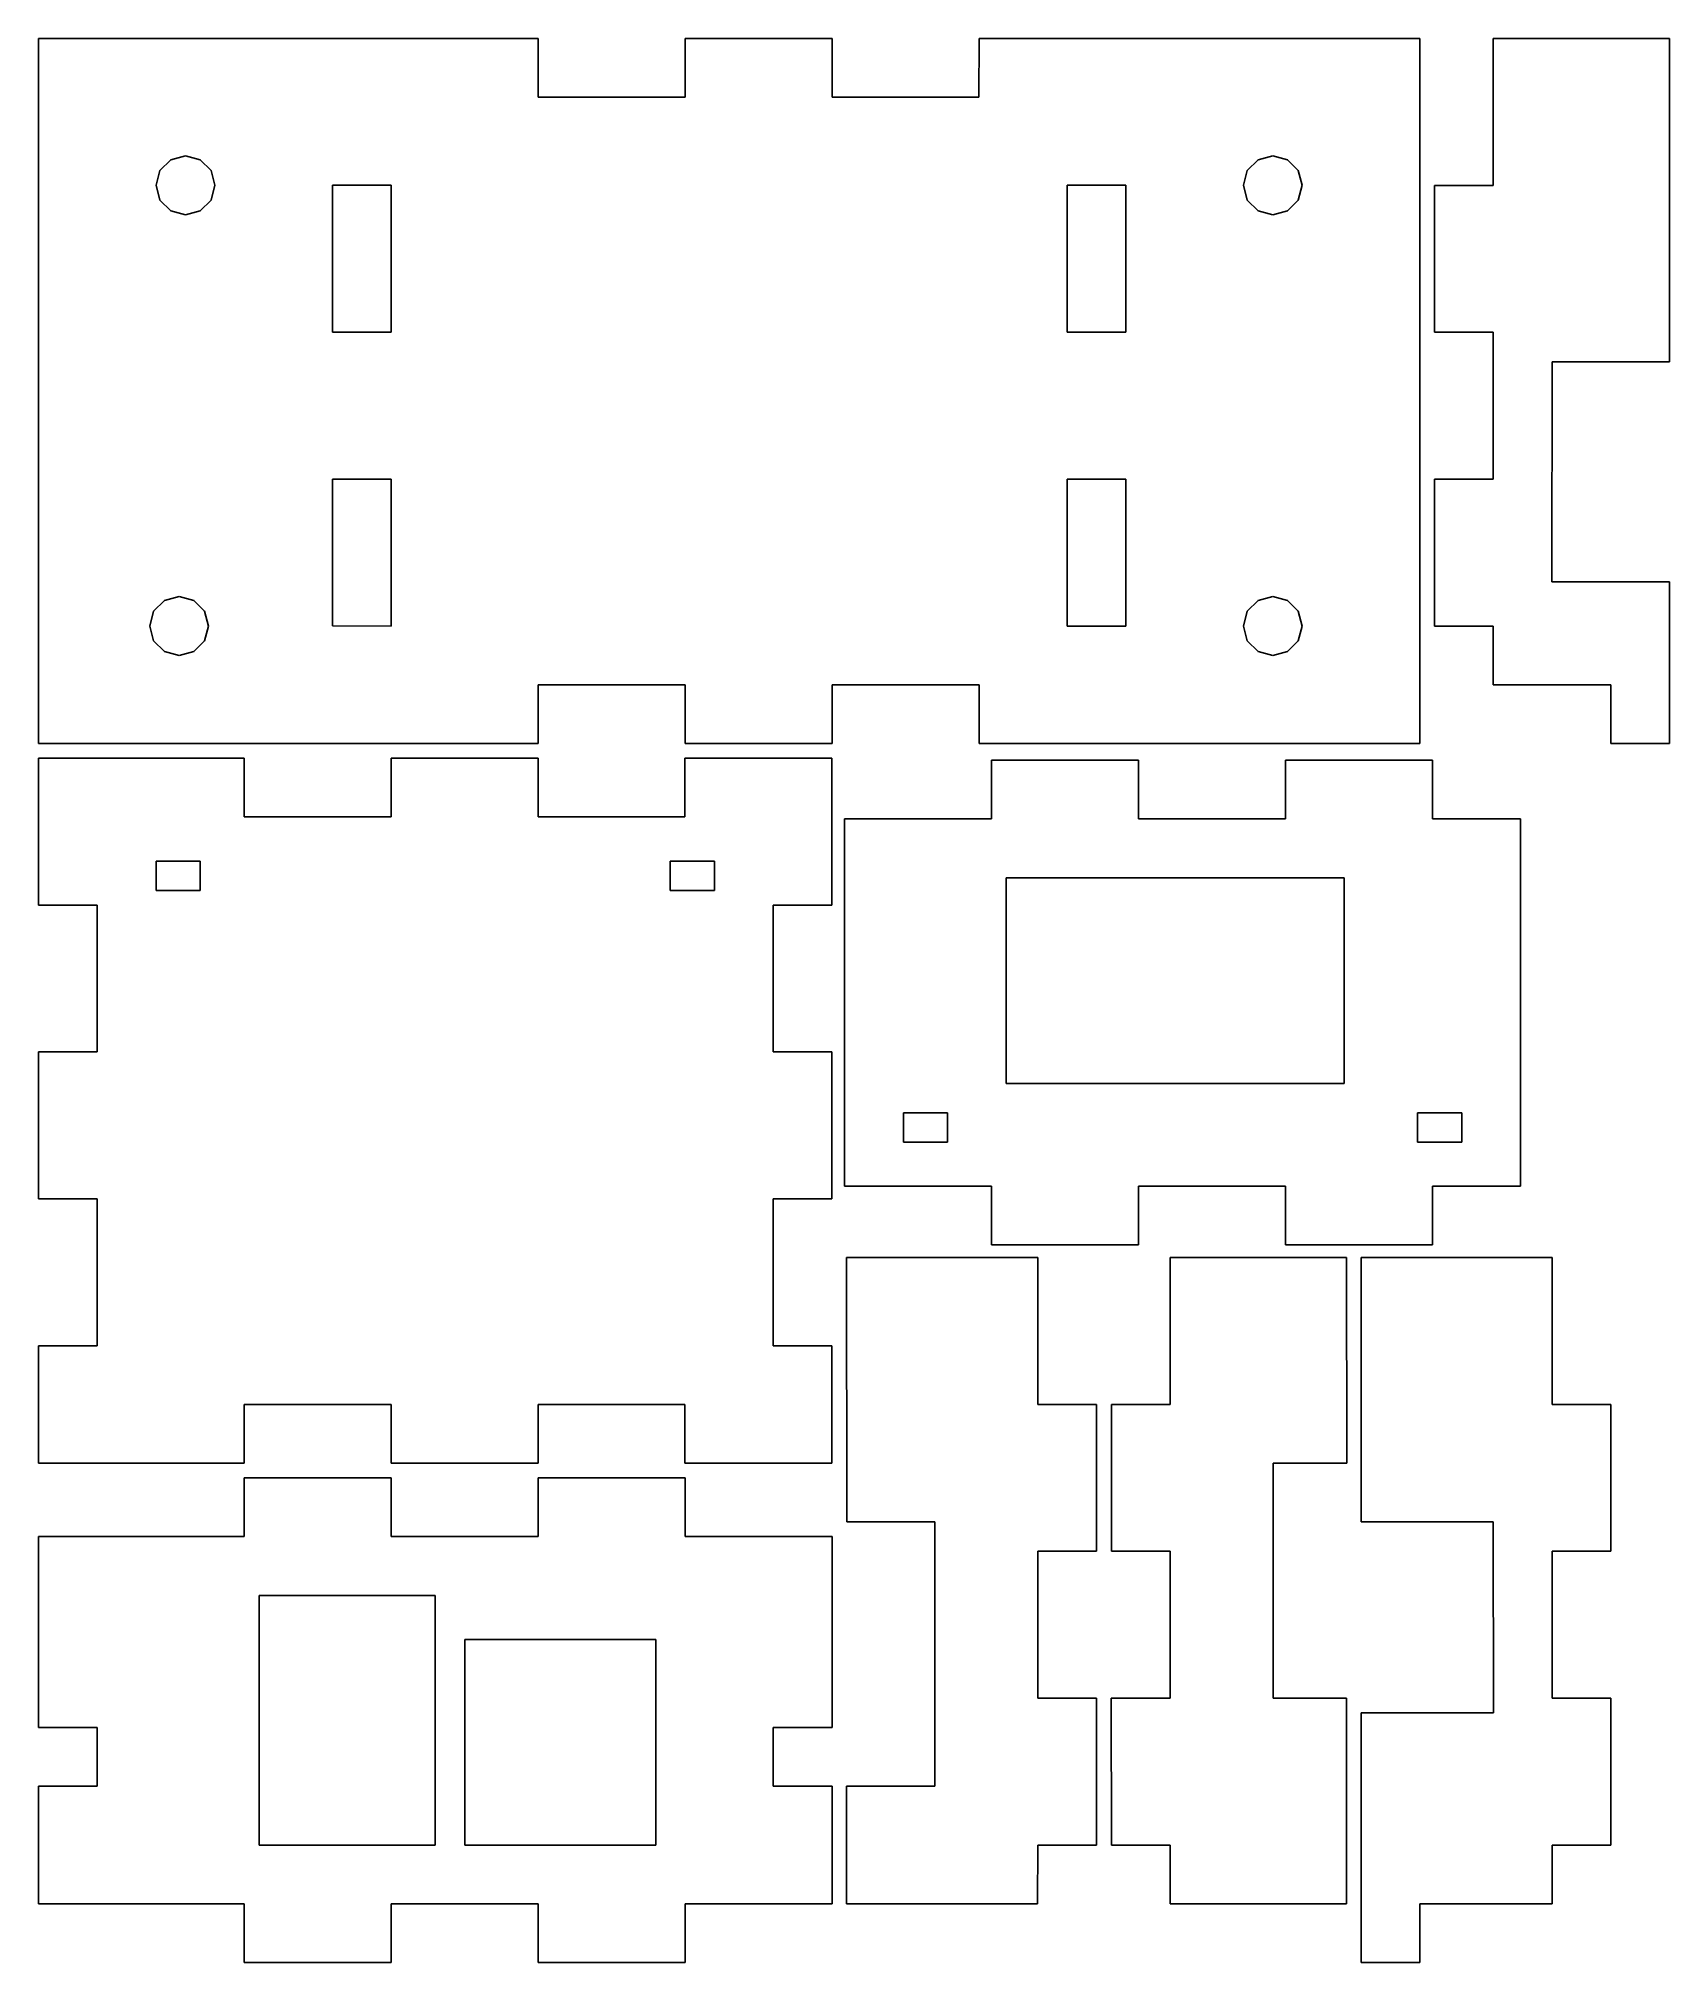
# Model space of a CAD drawing. Extents: x 4 to 115, y 4 to 135.
import ezdxf

# ---------------------------------------------------------------- set-up
doc = ezdxf.new("R2010")
doc.units = 0
doc.layers.add('Layer 1', color=7, linetype='CONTINUOUS')

msp = doc.modelspace()

# ---------------------------------------------------------------- linework, layer by layer
at = {"layer": 'Layer 1', "color": 4}
for p, q in [((4.007607, 135.000009), (38.000265, 134.997929)), ((4.007607, 86.999665), (4.007607, 135.000009)), ((4.007607, 135.000009), (4.007607, 135.000009)), ((38.000265, 134.997929), (38.000265, 130.999653)), ((48.004033, 130.999653), (48.004033, 134.997929)), ((48.004033, 134.997929), (58.007803, 134.997929)), ((58.007803, 134.997929), (58.007803, 130.999653)), ((68.002847, 130.999653), (68.011573, 134.997929)), ((68.011573, 134.997929), (98.006862, 134.997929)), ((98.006862, 134.997929), (98.006862, 86.999665)), ((103.002845, 134.997537), (103.002845, 124.996287)), ((114.997289, 134.997537), (103.002845, 134.997537)), ((103.002845, 134.997537), (103.002845, 134.997537)), ((114.997289, 112.993023), (114.997289, 134.997537)), ((38.000265, 130.999653), (48.004033, 130.999653)), ((58.007803, 130.999653), (68.002847, 130.999653)), ((12.003583, 125.002053), (12.264061, 126.005828)), ((12.264061, 126.005828), (13.002617, 126.7336)), ((13.002617, 126.7336), (14.001926, 127.009678)), ((14.001926, 127.009678), (15.001235, 126.7336)), ((15.001235, 126.7336), (15.739792, 126.005828)), ((15.739792, 126.005828), (16.00027, 125.002053)), ((86.001875, 125.002053), (86.262353, 126.005828)), ((86.262353, 126.005828), (87.000909, 126.7336)), ((87.000909, 126.7336), (88.000218, 127.009678)), ((88.000218, 127.009678), (88.999527, 126.7336)), ((88.999527, 126.7336), (89.738084, 126.005828)), ((89.738084, 126.005828), (89.998562, 125.002053)), ((12.264061, 123.998278), (12.003583, 125.002053)), ((16.00027, 125.002053), (15.739792, 123.998278)), ((16.00027, 125.002053), (16.00027, 125.002053)), ((28.000064, 125.00205), (24.002846, 125.00205)), ((24.002846, 125.00205), (24.004384, 114.997261)), ((28.000064, 114.997261), (28.000064, 125.00205)), ((74.006061, 125.00205), (78.002745, 125.00205)), ((74.006061, 114.997261), (74.006061, 125.00205)), ((74.006061, 125.00205), (74.006061, 125.00205)), ((78.002745, 125.00205), (78.002745, 115.00001)), ((86.262353, 123.998278), (86.001875, 125.002053)), ((89.998562, 125.002053), (89.738084, 123.998278)), ((89.998562, 125.002053), (89.998562, 125.002053)), ((103.002845, 124.996287), (98.998817, 124.996287)), ((98.998817, 124.996287), (98.998817, 114.995037)), ((13.002617, 123.270506), (12.264061, 123.998278)), ((14.001926, 122.994428), (13.002617, 123.270506)), ((15.001235, 123.270506), (14.001926, 122.994428)), ((15.739792, 123.998278), (15.001235, 123.270506)), ((87.000909, 123.270506), (86.262353, 123.998278)), ((88.000218, 122.994428), (87.000909, 123.270506)), ((88.999527, 123.270506), (88.000218, 122.994428)), ((89.738084, 123.998278), (88.999527, 123.270506)), ((24.004384, 114.997261), (28.000064, 114.997261)), ((24.004384, 114.997261), (24.004384, 114.997261)), ((78.002745, 115.00001), (74.006061, 114.997261)), ((98.998817, 114.995037), (103.002845, 114.995037)), ((103.002845, 114.995037), (103.002845, 104.993787)), ((106.999998, 97.997208), (107.006873, 112.993023)), ((107.006873, 112.993023), (114.997289, 112.993023)), ((24.002846, 104.995049), (28.000064, 104.995049)), ((24.004384, 95.00001), (24.002846, 104.995049)), ((24.002846, 104.995049), (24.002846, 104.995049)), ((28.000064, 104.995049), (28.000064, 94.997578)), ((74.006061, 104.995049), (78.002745, 104.995049)), ((74.006061, 94.997578), (74.006061, 104.995049)), ((74.006061, 104.995049), (74.006061, 104.995049)), ((78.002745, 104.995049), (78.002745, 94.997578)), ((103.002845, 104.993787), (98.998817, 104.993787)), ((98.998817, 104.993787), (98.998817, 94.992537)), ((12.568204, 96.728139), (13.567513, 97.004218)), ((13.567513, 97.004218), (14.566822, 96.728139)), ((87.000909, 96.729127), (88.000218, 97.005206)), ((88.000218, 97.005206), (88.999527, 96.729127)), ((114.999999, 97.997208), (106.999998, 97.997208)), ((114.997289, 86.993301), (114.999999, 97.997208)), ((11.569169, 94.996593), (11.829648, 96.000367)), ((11.829648, 96.000367), (12.568204, 96.728139)), ((14.566822, 96.728139), (15.305378, 96.000367)), ((15.305378, 96.000367), (15.565857, 94.996593)), ((86.001875, 94.99758), (86.262353, 96.001355)), ((86.262353, 96.001355), (87.000909, 96.729127)), ((88.999527, 96.729127), (89.738084, 96.001355)), ((89.738084, 96.001355), (89.998562, 94.99758)), ((11.829648, 93.992818), (11.569169, 94.996593)), ((15.565857, 94.996593), (15.305378, 93.992818)), ((15.565857, 94.996593), (15.565857, 94.996593)), ((28.000064, 94.997578), (24.004384, 95.00001)), ((78.002745, 94.997578), (74.006061, 94.997578)), ((86.262353, 93.993806), (86.001875, 94.99758)), ((89.998562, 94.99758), (89.738084, 93.993806)), ((89.998562, 94.99758), (89.998562, 94.99758)), ((98.998817, 94.992537), (103.002845, 94.992537)), ((103.002845, 94.992537), (103.002845, 90.997329)), ((12.568204, 93.265046), (11.829648, 93.992818)), ((13.567513, 92.988968), (12.568204, 93.265046)), ((14.566822, 93.265046), (13.567513, 92.988968)), ((15.305378, 93.992818), (14.566822, 93.265046)), ((87.000909, 93.266034), (86.262353, 93.993806)), ((88.000218, 92.989955), (87.000909, 93.266034)), ((88.999527, 93.266034), (88.000218, 92.989955)), ((89.738084, 93.993806), (88.999527, 93.266034)), ((48.004033, 90.997329), (38.000265, 90.997329)), ((38.000265, 90.997329), (38.000265, 86.999665)), ((48.004033, 86.999665), (48.004033, 90.997329)), ((68.011573, 90.997329), (58.007803, 90.997329)), ((58.007803, 90.997329), (58.007803, 86.999665)), ((68.011573, 86.999665), (68.011573, 90.997329)), ((103.002845, 90.997329), (111.002081, 90.997329)), ((111.002081, 90.997329), (111.002081, 86.993301)), ((38.000265, 86.999665), (4.007607, 86.999665)), ((58.007803, 86.999665), (48.004033, 86.999665)), ((98.006862, 86.999665), (68.011573, 86.999665)), ((111.002081, 86.993301), (114.997289, 86.993301)), ((4.002842, 85.995888), (17.989948, 85.995888)), ((4.002842, 81.997612), (4.002842, 85.995888)), ((4.002842, 85.995888), (4.002842, 85.995888)), ((17.989948, 85.995888), (17.989948, 81.997612)), ((27.998824, 81.997612), (27.994737, 85.995888)), ((27.994737, 85.995888), (37.999526, 85.995888)), ((37.999526, 85.995888), (37.999526, 81.997612)), ((47.995405, 81.997612), (47.995405, 85.997968)), ((47.995405, 85.997968), (58.000194, 85.995888)), ((58.000194, 85.995888), (58.000194, 76.000009)), ((68.85594, 81.862366), (68.858522, 85.858898)), ((68.858522, 85.858898), (78.858522, 85.858898)), ((78.858522, 85.858898), (78.85971, 81.859241)), ((88.863478, 81.862366), (88.858522, 85.858898)), ((88.858522, 85.858898), (98.867248, 85.858898)), ((98.867248, 85.858898), (98.867248, 81.859241)), ((4.002842, 76.000009), (4.002842, 81.997612)), ((17.989948, 81.997612), (27.998824, 81.997612)), ((37.999526, 81.997612), (47.995405, 81.997612)), ((58.855737, 81.862366), (68.85594, 81.862366)), ((58.855737, 56.85503), (58.855737, 81.862366)), ((58.855737, 81.862366), (58.855737, 81.862366)), ((78.85971, 81.859241), (88.863478, 81.862366)), ((98.867248, 81.859241), (104.861735, 81.859241)), ((104.861735, 81.859241), (104.861735, 56.85503)), ((11.998825, 78.997968), (14.998824, 78.997968)), ((11.998825, 76.997966), (11.998825, 78.997968)), ((11.998825, 78.997968), (11.998825, 78.997968)), ((14.998824, 78.997968), (14.998824, 76.997966)), ((46.998825, 78.997968), (49.998825, 78.997968)), ((46.998825, 76.997966), (46.998825, 78.997968)), ((46.998825, 78.997968), (46.998825, 78.997968)), ((49.998825, 78.997968), (49.998825, 76.997966)), ((69.858517, 77.859241), (69.858517, 63.859241)), ((92.858522, 77.859241), (69.858517, 77.859241)), ((69.858517, 77.859241), (69.858517, 77.859241)), ((92.858522, 63.859241), (92.858522, 77.859241)), ((8.000213, 75.997968), (4.002842, 76.000009)), ((8.000213, 65.99522), (8.000213, 75.997968)), ((14.998824, 76.997966), (11.998825, 76.997966)), ((49.998825, 76.997966), (46.998825, 76.997966)), ((58.000194, 76.000009), (54.000061, 76.000009)), ((54.000061, 76.000009), (54.000061, 65.99522)), ((3.998824, 55.993007), (4.002842, 65.99522)), ((4.002842, 65.99522), (8.000213, 65.99522)), ((54.000061, 65.99522), (58.000194, 65.99522)), ((58.000194, 65.99522), (57.998823, 55.993007)), ((69.858517, 63.859241), (92.858522, 63.859241)), ((62.85852, 61.859245), (65.858517, 61.859245)), ((62.85852, 59.859243), (62.85852, 61.859245)), ((62.85852, 61.859245), (62.85852, 61.859245)), ((65.858517, 61.859245), (65.858517, 59.859243)), ((97.858521, 61.859245), (100.858518, 61.859245)), ((97.858521, 59.859243), (97.858521, 61.859245)), ((97.858521, 61.859245), (97.858521, 61.859245)), ((100.858518, 61.859245), (100.858518, 59.859243)), ((65.858517, 59.859243), (62.85852, 59.859243)), ((100.858518, 59.859243), (97.858521, 59.859243)), ((68.85594, 56.85503), (58.855737, 56.85503)), ((68.85594, 52.855213), (68.85594, 56.85503)), ((88.863478, 56.85503), (78.85971, 56.85503)), ((78.85971, 56.85503), (78.85971, 52.855213)), ((88.858522, 52.855213), (88.863478, 56.85503)), ((104.861735, 56.85503), (98.867248, 56.85503)), ((98.867248, 56.85503), (98.867248, 52.855213)), ((8.000213, 55.993007), (3.998824, 55.993007)), ((8.000213, 45.995536), (8.000213, 55.993007)), ((57.998823, 55.993007), (53.998822, 55.993007)), ((53.998822, 55.993007), (54.000061, 45.995536)), ((78.85971, 52.855213), (68.85594, 52.855213)), ((98.867248, 52.855213), (88.858522, 52.855213)), ((58.998953, 52.00501), (59.001663, 34.004679)), ((72.007634, 52.00501), (58.998953, 52.00501)), ((58.998953, 52.00501), (58.998953, 52.00501)), ((72.007634, 42.00376), (72.007634, 52.00501)), ((81.02451, 52.00376), (81.02451, 42.00251)), ((93.027774, 52.00376), (81.02451, 52.00376)), ((81.02451, 52.00376), (81.02451, 52.00376)), ((93.028905, 38.003429), (93.027774, 52.00376)), ((94.015831, 52.000494), (94.015831, 34.000008)), ((107.006873, 52.000494), (94.015831, 52.000494)), ((94.015831, 52.000494), (94.015831, 52.000494)), ((107.006873, 41.999244), (107.006873, 52.000494)), ((4.002842, 37.997624), (3.998824, 45.995536)), ((3.998824, 45.995536), (8.000213, 45.995536)), ((54.000061, 45.995536), (58.000194, 45.995536)), ((58.000194, 45.995536), (58.000194, 37.997624)), ((27.994737, 41.995288), (17.989948, 41.995288)), ((17.989948, 41.995288), (17.989948, 37.997968)), ((27.994737, 37.997624), (27.994737, 41.995288)), ((47.995405, 41.997969), (37.999526, 41.995288)), ((37.999526, 41.995288), (37.999526, 37.997624)), ((47.995405, 37.997624), (47.995405, 41.997969)), ((76.002842, 42.00376), (72.007634, 42.00376)), ((76.002842, 32.00251), (76.002842, 42.00376)), ((81.02451, 42.00251), (77.029302, 42.00251)), ((77.029302, 42.00251), (77.029302, 32.00126)), ((111.0109, 41.999244), (107.006873, 41.999244)), ((111.0109, 31.997994), (111.0109, 41.999244)), ((17.989948, 37.997968), (4.002842, 37.997624)), ((37.999526, 37.997624), (27.994737, 37.997624)), ((58.000194, 37.997624), (47.995405, 37.997624)), ((88.027149, 22.00001), (88.02812, 38.003429)), ((88.02812, 38.003429), (93.028905, 38.003429)), ((18.003049, 33.000134), (18.003049, 36.995241)), ((18.003049, 36.995241), (28.006816, 36.995241)), ((28.006816, 36.995241), (28.006816, 33.000134)), ((38.010586, 33.000134), (38.010586, 36.995241)), ((38.010586, 36.995241), (48.014357, 36.995241)), ((48.014357, 36.995241), (48.014357, 33.000134)), ((4.007166, 19.999271), (4.005628, 33.000134)), ((4.005628, 33.000134), (18.003049, 33.000134)), ((28.006816, 33.000134), (38.010586, 33.000134)), ((28.006816, 33.000134), (28.006816, 33.000134)), ((48.014357, 33.000134), (58.005528, 33.000134)), ((58.005528, 33.000134), (58.005528, 20.003708)), ((59.001663, 34.004679), (65.001662, 34.004679)), ((65.001662, 34.004679), (65.004995, 16.004032)), ((94.015831, 34.000008), (103.002845, 34.000008)), ((103.002845, 34.000008), (103.011918, 21.000164)), ((72.007634, 22.00126), (72.007634, 32.00251)), ((72.007634, 32.00251), (76.002842, 32.00251)), ((77.029302, 32.00126), (81.02451, 32.00126)), ((81.02451, 32.00126), (81.02451, 22.00001)), ((107.006873, 21.996744), (107.006873, 31.997994)), ((107.006873, 31.997994), (111.0109, 31.997994)), ((19.005626, 11.99927), (19.005626, 28.99927)), ((19.005626, 28.99927), (31.005628, 28.99927)), ((31.005628, 28.99927), (31.005628, 11.99927)), ((33.005626, 11.99927), (33.005626, 25.999271)), ((33.005626, 25.999271), (46.005626, 25.999271)), ((46.005626, 25.999271), (46.005626, 11.996307)), ((76.002842, 22.00126), (72.007634, 22.00126)), ((76.002842, 12.000004), (76.002842, 22.00126)), ((81.02451, 22.00001), (77.002843, 22.00001)), ((77.002843, 22.00001), (77.029302, 11.998762)), ((93.027774, 22.00001), (88.027149, 22.00001)), ((93.027774, 8.00354), (93.027774, 22.00001)), ((103.011918, 21.000164), (94.012704, 21.000164)), ((94.012704, 21.000164), (94.015831, 4.005072)), ((111.0109, 22.005564), (107.006873, 21.996744)), ((111.0109, 11.995489), (111.0109, 22.005564)), ((8.002846, 20.003708), (4.007166, 19.999271)), ((8.002846, 16.000024), (8.002846, 20.003708)), ((58.005528, 20.003708), (54.008841, 20.003708)), ((54.008841, 20.003708), (54.008841, 16.000024)), ((4.007166, 7.996908), (4.007166, 16.000024)), ((4.007166, 16.000024), (8.002846, 16.000024)), ((54.008841, 16.000024), (58.005528, 16.000024)), ((58.005528, 16.000024), (58.005528, 7.996908)), ((65.004995, 16.004032), (58.998953, 16.004032)), ((58.998953, 16.004032), (58.998953, 8.00481)), ((31.005628, 11.99927), (19.005626, 11.99927)), ((19.005626, 11.99927), (19.005626, 11.99927)), ((46.005626, 11.996307), (33.005626, 11.99927)), ((33.005626, 11.99927), (33.005626, 11.99927)), ((71.998815, 8.00481), (72.007634, 12.000004)), ((72.007634, 12.000004), (76.002842, 12.000004)), ((77.029302, 11.998762), (81.02451, 11.998762)), ((81.02451, 11.998762), (81.02451, 8.00354)), ((107.006873, 8.000294), (107.006873, 11.995489)), ((107.006873, 11.995489), (111.0109, 11.995489)), ((18.003049, 7.996908), (4.007166, 7.996908)), ((18.003049, 4.001685), (18.003049, 7.996908)), ((38.010586, 7.996908), (28.006816, 7.996908)), ((28.006816, 7.996908), (28.006816, 4.001685)), ((38.010586, 4.001685), (38.010586, 7.996908)), ((58.005528, 7.996908), (48.014357, 7.996908)), ((48.014357, 7.996908), (48.014357, 4.001685)), ((58.998953, 8.00481), (71.998815, 8.00481)), ((81.02451, 8.00354), (93.027774, 8.00354)), ((98.011039, 4.005072), (98.011039, 8.000294)), ((98.011039, 8.000294), (107.006873, 8.000294)), ((28.006816, 4.001685), (18.003049, 4.001685)), ((48.014357, 4.001685), (38.010586, 4.001685)), ((94.015831, 4.005072), (98.011039, 4.005072))]:
    msp.add_line(p, q, dxfattribs=at)

doc.saveas('drawing.dxf')
